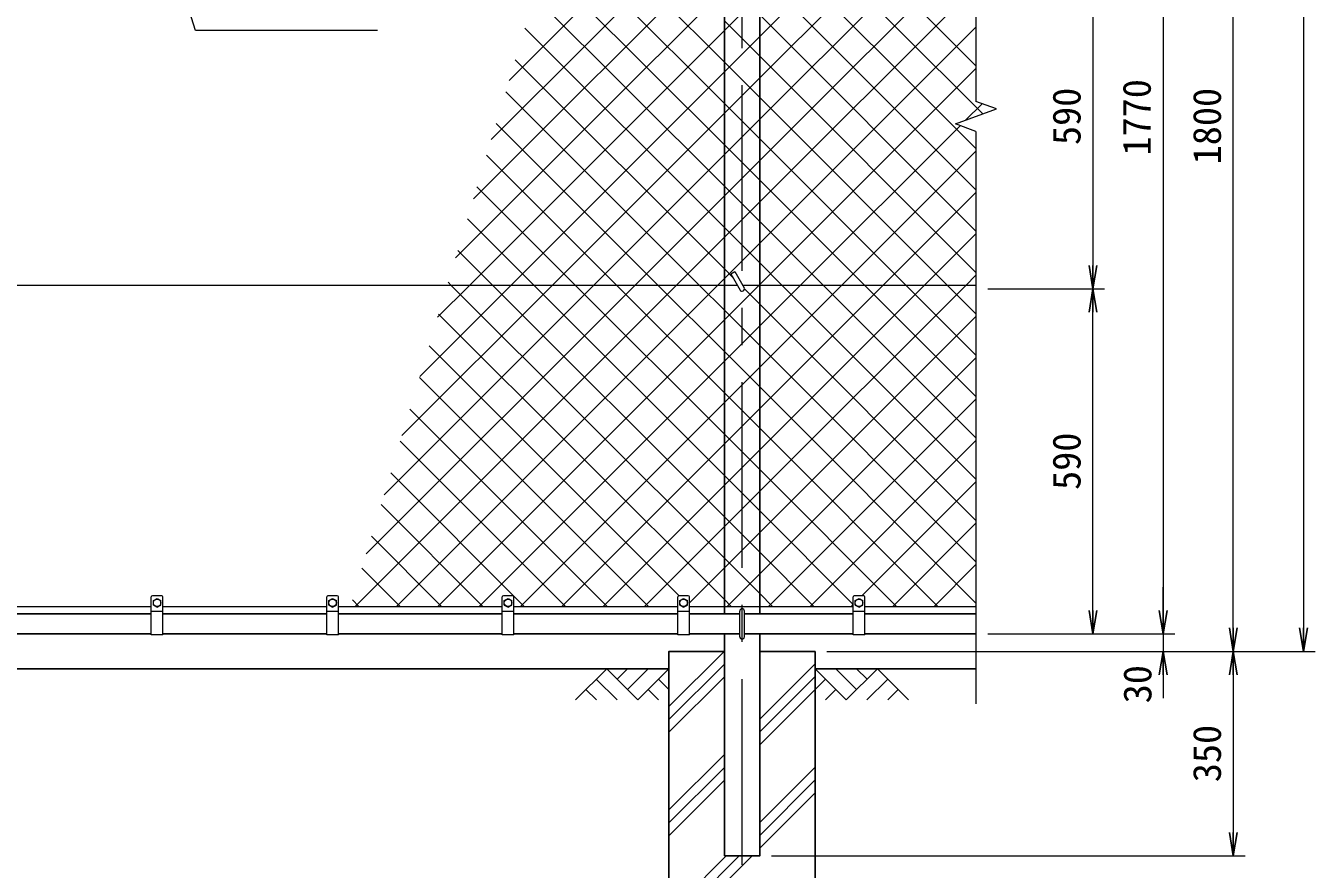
# Model space of a CAD drawing. Units: millimetres, scale not verified. Extents: x -4200 to 4200, y -2970 to 2970.
# Drawn here: x -2609 to -405, y -912 to 530 of the extents above; entities that cross this region are included whole.
import ezdxf
from ezdxf.enums import TextEntityAlignment as Align

# ---------------------------------------------------------------- set-up
doc = ezdxf.new("R2010")
doc.units = ezdxf.units.MM
doc.header["$LTSCALE"] = 10
doc.linetypes.add('USER1', pattern=[50.8, 31.75, -6.35, 6.35, -6.35])
for name, color, linetype, lineweight in [('0-0_D-STR1', 1, 'Continuous', 25), ('0-1_D-STR3', 3, 'Continuous', 13), ('0-2_D-BMK', 2, 'USER1', 13), ('0-3_D-STR-DIM', 7, 'Continuous', 13), ('0-6_D-STR4', 7, 'Continuous', 25), ('0-7_D-BGD', 7, 'Continuous', 25), ('0-8_D-DCR-HCH', 7, 'Continuous', 13), ('0-9_D-STR-TXT', 7, 'Continuous', 13), ('0-B_D-STR2', 7, 'Continuous', 13)]:
    doc.layers.add(name, color=color, linetype=linetype, lineweight=lineweight)
doc.layers.add('0-4_0', color=7, linetype='Continuous')
doc.styles.add('ＭＳ ゴシック', font='')
doc.styles.get('ＭＳ ゴシック').set_extended_font_data('MS Gothic')

# ---------------------------------------------------------------- blocks, each defined once
blk = doc.blocks.new('_Open')
at = {"layer": '0-4_0'}
blk.add_line((-10, 1.667), (0, 0), dxfattribs=at)
blk.add_lwpolyline([(-10, -1.667), (0, 0), (-10, 0)], dxfattribs=at)

msp = doc.modelspace()

# ---------------------------------------------------------------- linework, layer by layer
at = {"layer": '0-0_D-STR1'}
for p, q in [((-1414.9, 1226.23), (-1414.9, -475.77)), ((-1354.4, -475.77), (-1354.4, 1226.23)), ((-2394.65, -475.77), (-2674.65, -475.77)), ((-2094.65, -475.77), (-2374.65, -475.77)), ((-1794.65, -475.77), (-2074.65, -475.77)), ((-1494.65, -475.77), (-1774.65, -475.77)), ((-1388.65, -475.77), (-1474.65, -475.77)), ((-1194.65, -475.77), (-1380.65, -475.77)), ((-984.65, -475.77), (-1174.65, -475.77)), ((-2394.65, -509.77), (-2674.65, -509.77)), ((-2094.65, -509.77), (-2374.65, -509.77)), ((-1794.65, -509.77), (-2074.65, -509.77)), ((-1494.65, -509.77), (-1774.65, -509.77)), ((-1388.65, -509.77), (-1474.65, -509.77)), ((-1414.9, -509.77), (-1414.9, -889.77)), ((-1194.65, -509.77), (-1380.65, -509.77)), ((-984.65, -509.77), (-1174.65, -509.77))]:
    msp.add_line(p, q, dxfattribs=at)
msp.add_lwpolyline([(-1414.9, -889.77), (-1354.4, -889.77), (-1354.4, -509.77)], dxfattribs=at)
at = {"layer": '0-1_D-STR3'}
for p, q in [((-1404.05, 105.82), (-1397.12, 109.82)), ((-1404.05, 105.82), (-1388.12, 78.23)), ((-1397.12, 109.82), (-1381.19, 82.23)), ((-1392.74, 86.23), (-3383.5, 86.23)), ((-984.65, 86.23), (-1383.5, 86.23)), ((-2674.65, -462.77), (-2394.65, -462.77)), ((-2394.65, -511.77), (-2394.65, -446.77)), ((-2376.65, -444.77), (-2392.65, -444.77)), ((-2391.15, -460.52), (-2391.15, -453.03)), ((-2391.15, -460.52), (-2384.65, -464.27)), ((-2384.65, -464.27), (-2378.15, -460.52)), ((-2378.15, -460.52), (-2378.15, -453.03)), ((-2374.65, -511.77), (-2374.65, -446.77)), ((-2374.65, -462.77), (-2094.65, -462.77)), ((-2094.65, -511.77), (-2094.65, -446.77)), ((-2076.65, -444.77), (-2092.65, -444.77)), ((-2091.15, -460.52), (-2091.15, -453.03)), ((-2091.15, -460.52), (-2084.65, -464.27)), ((-2084.65, -464.27), (-2078.15, -460.52)), ((-2078.15, -460.52), (-2078.15, -453.03)), ((-2074.65, -511.77), (-2074.65, -446.77)), ((-2074.65, -462.77), (-1794.65, -462.77)), ((-1794.65, -511.77), (-1794.65, -446.77)), ((-1776.65, -444.77), (-1792.65, -444.77)), ((-1791.15, -460.52), (-1791.15, -453.03)), ((-1791.15, -460.52), (-1784.65, -464.27)), ((-1784.65, -464.27), (-1778.15, -460.52)), ((-1778.15, -460.52), (-1778.15, -453.03)), ((-1774.65, -511.77), (-1774.65, -446.77)), ((-1774.65, -462.77), (-1494.65, -462.77)), ((-1494.65, -511.77), (-1494.65, -446.77)), ((-1476.65, -444.77), (-1492.65, -444.77)), ((-1491.15, -460.52), (-1491.15, -453.03)), ((-1491.15, -460.52), (-1484.65, -464.27)), ((-1484.65, -464.27), (-1478.15, -460.52)), ((-1478.15, -460.52), (-1478.15, -453.03)), ((-1474.65, -511.77), (-1474.65, -446.77)), ((-1474.65, -462.77), (-1194.65, -462.77)), ((-1194.65, -511.77), (-1194.65, -446.77)), ((-1176.65, -444.77), (-1192.65, -444.77)), ((-1191.15, -460.52), (-1191.15, -453.03)), ((-1191.15, -460.52), (-1184.65, -464.27)), ((-1184.65, -464.27), (-1178.15, -460.52)), ((-1178.15, -460.52), (-1178.15, -453.03)), ((-1174.65, -511.77), (-1174.65, -446.77)), ((-1174.65, -462.77), (-984.65, -462.77)), ((-2374.65, -471.77), (-2394.65, -471.77)), ((-2074.65, -471.77), (-2094.65, -471.77)), ((-1774.65, -471.77), (-1794.65, -471.77)), ((-1474.65, -471.77), (-1494.65, -471.77)), ((-1388.65, -514.77), (-1388.65, -470.77)), ((-1380.65, -514.77), (-1380.65, -470.77)), ((-1174.65, -471.77), (-1194.65, -471.77)), ((-2374.65, -511.77), (-2394.65, -511.77)), ((-2074.65, -511.77), (-2094.65, -511.77)), ((-1774.65, -511.77), (-1794.65, -511.77)), ((-1474.65, -511.77), (-1494.65, -511.77)), ((-1174.65, -511.77), (-1194.65, -511.77))]:
    msp.add_line(p, q, dxfattribs=at)
for points in [[(-2391.15, -453.03), (-2384.65, -449.27), (-2378.15, -453.03)], [(-2091.15, -453.03), (-2084.65, -449.27), (-2078.15, -453.03)], [(-1791.15, -453.03), (-1784.65, -449.27), (-1778.15, -453.03)], [(-1491.15, -453.03), (-1484.65, -449.27), (-1478.15, -453.03)], [(-1191.15, -453.03), (-1184.65, -449.27), (-1178.15, -453.03)]]:
    msp.add_lwpolyline(points, dxfattribs=at)
for centre in [(-2384.65, -456.77), (-2084.65, -456.77), (-1784.65, -456.77), (-1484.65, -456.77), (-1184.65, -456.77)]:
    msp.add_circle(centre, 6.49, dxfattribs=at)
for centre, radius, start, end in [((-1384.65, 80.23), 4, 210, 30), ((-2392.65, -446.77), 2, 90, 180), ((-2376.65, -446.77), 2, 0, 90), ((-2092.65, -446.77), 2, 90, 180), ((-2076.65, -446.77), 2, 0, 90), ((-1792.65, -446.77), 2, 90, 180), ((-1776.65, -446.77), 2, 0, 90), ((-1492.65, -446.77), 2, 90, 180), ((-1476.65, -446.77), 2, 0, 90), ((-1192.65, -446.77), 2, 90, 180), ((-1176.65, -446.77), 2, 0, 90), ((-1384.65, -470.77), 4, 0, 180), ((-1384.65, -514.77), 4, 180, 0)]:
    msp.add_arc(centre, radius, start, end, dxfattribs=at)
at = {"layer": '0-2_D-BMK'}
msp.add_line((-1384.65, -904.77), (-1384.65, 1745.23), dxfattribs=at)
at = {"layer": '0-3_D-STR-DIM'}
for p, q in [((-984.65, 1765.23), (-984.65, 400.88)), ((-424.65, 1690.23), (-424.65, -499.77)), ((-664.65, 1220.23), (-664.65, -469.77)), ((-544.65, -499.77), (-544.65, 1220.23)), ((-784.65, 630.23), (-784.65, 120.23)), ((-949.42, 388.05), (-984.65, 400.88)), ((-1019.89, 362.4), (-949.42, 388.05)), ((-984.65, 349.58), (-1019.89, 362.4)), ((-984.65, 349.58), (-984.65, -629.77)), ((-964.65, 80.23), (-764.65, 80.23)), ((-964.65, 80.23), (-764.65, 80.23)), ((-784.65, -469.77), (-784.65, 40.23)), ((-664.65, -469.77), (-664.65, -429.77)), ((-964.65, -509.77), (-644.65, -509.77)), ((-964.65, -509.77), (-644.65, -509.77)), ((-964.65, -509.77), (-764.65, -509.77)), ((-664.65, -509.77), (-664.65, -539.77)), ((-1239.65, -539.77), (-644.65, -539.77)), ((-1239.65, -539.77), (-404.65, -539.77)), ((-1239.65, -539.77), (-524.65, -539.77)), ((-1239.65, -539.77), (-524.65, -539.77)), ((-664.65, -579.77), (-664.65, -619.77)), ((-544.65, -579.77), (-544.65, -849.77)), ((-1334.4, -889.77), (-524.65, -889.77))]:
    msp.add_line(p, q, dxfattribs=at)
at = {"layer": '0-6_D-STR4'}
msp.add_line((-1259.65, -539.77), (-1354.4, -539.77), dxfattribs=at)
msp.add_lwpolyline([(-1414.9, -539.77), (-1509.65, -539.77), (-1509.65, -989.77), (-1259.65, -989.77), (-1259.65, -539.77)], dxfattribs=at)
at = {"layer": '0-7_D-BGD'}
for p, q in [((-1509.65, -569.77), (-3259.65, -569.77)), ((-984.65, -569.77), (-1259.65, -569.77))]:
    msp.add_line(p, q, dxfattribs=at)
at = {"layer": '0-8_D-DCR-HCH'}
for p, q in [((-1509.65, -634.11), (-1415.32, -539.77)), ((-1616.08, -569.77), (-1669.29, -622.99)), ((-1616.08, -569.77), (-1562.87, -622.99)), ((-1598.34, -587.51), (-1580.6, -569.77)), ((-1580.6, -605.25), (-1545.13, -569.77)), ((-1562.87, -622.99), (-1509.65, -569.77)), ((-1509.65, -656.2), (-1414.9, -561.45)), ((-1354.4, -655.63), (-1259.65, -560.88)), ((-1206.44, -622.99), (-1259.65, -569.77)), ((-1188.7, -605.25), (-1224.18, -569.77)), ((-1153.23, -569.77), (-1206.44, -622.99)), ((-1170.87, -587.6), (-1188.7, -569.77)), ((-1153.23, -569.77), (-1100.02, -622.99)), ((-1633.82, -587.51), (-1598.18, -622.99)), ((-1527.39, -587.51), (-1509.65, -605.17)), ((-1509.65, -678.3), (-1414.9, -583.55)), ((-1354.4, -677.73), (-1259.65, -582.98)), ((-1241.92, -587.51), (-1259.65, -605.17)), ((-1135.49, -587.51), (-1171.13, -622.99)), ((-1651.55, -605.25), (-1633.73, -622.99)), ((-1545.13, -605.25), (-1527.31, -622.99)), ((-1354.4, -699.83), (-1259.65, -605.08)), ((-1224.18, -605.25), (-1242, -622.99)), ((-1117.76, -605.25), (-1135.57, -622.99)), ((-1509.65, -810.88), (-1414.9, -716.13)), ((-1509.65, -832.98), (-1414.9, -738.23)), ((-1354.4, -832.41), (-1259.65, -737.66)), ((-1509.65, -855.08), (-1414.9, -760.33)), ((-1354.4, -854.51), (-1259.65, -759.76)), ((-1354.4, -876.6), (-1259.65, -781.85)), ((-1509.65, -987.66), (-1411.77, -889.77)), ((-1489.67, -989.77), (-1389.67, -889.77)), ((-1467.57, -989.77), (-1367.57, -889.77))]:
    msp.add_line(p, q, dxfattribs=at)
at = {"layer": '0-9_D-STR-TXT'}
msp.add_lwpolyline([(-2007.7, 522.6), (-2319.03, 522.6), (-2367.13, 674.32)], dxfattribs=at)
at = {"layer": '0-B_D-STR2'}
for p, q in [((-1782.95, 436.91), (-1543.63, 676.23)), ((-1414.9, 397.28), (-1693.85, 676.23)), ((-1414.9, 467.99), (-1623.14, 676.23)), ((-1354.4, 511.9), (-1190.08, 676.23)), ((-1354.4, 441.19), (-1119.37, 676.23)), ((-1354.4, 370.48), (-1048.65, 676.23)), ((-984.65, 462), (-1198.88, 676.23)), ((-1414.9, 326.57), (-1723.24, 634.9)), ((-1354.4, 229.06), (-984.65, 598.81)), ((-1414.9, 255.86), (-1739.62, 580.57)), ((-1414.9, 522.11), (-1354.4, 582.61)), ((-1354.4, 478.2), (-1414.9, 538.7)), ((-984.65, 179.16), (-1354.4, 548.91)), ((-1850.79, 86.23), (-1414.9, 522.11)), ((-1414.9, 185.15), (-1756, 526.25)), ((-1414.9, 451.4), (-1354.4, 511.9)), ((-1354.4, 158.34), (-984.65, 528.09)), ((-1354.4, 407.49), (-1414.9, 467.99)), ((-984.65, 108.45), (-1354.4, 478.2)), ((-1780.08, 86.23), (-1414.9, 451.4)), ((-1414.9, 380.69), (-1354.4, 441.19)), ((-1457.4, 86.23), (-1788.77, 417.59)), ((-1354.4, 336.78), (-1414.9, 397.28)), ((-1033.14, 86.23), (-1354.4, 407.49)), ((-1002.65, 368.68), (-974.24, 397.09)), ((-1709.37, 86.23), (-1414.9, 380.69)), ((-1528.11, 86.23), (-1805.16, 363.27)), ((-1414.9, 309.98), (-1354.4, 370.48)), ((-1103.85, 86.23), (-1354.4, 336.78)), ((-1598.83, 86.23), (-1821.54, 308.94)), ((-1638.65, 86.23), (-1414.9, 309.98)), ((-1354.4, 266.07), (-1414.9, 326.57)), ((-1214.39, 86.23), (-984.65, 315.96)), ((-1174.56, 86.23), (-1354.4, 266.07)), ((-1669.54, 86.23), (-1837.92, 254.61)), ((-1354.4, 195.36), (-1414.9, 255.86)), ((-1143.68, 86.23), (-984.65, 245.25)), ((-1414.9, 168.56), (-1354.4, 229.06)), ((-1354.4, 124.65), (-1414.9, 185.15)), ((-1245.27, 86.23), (-1354.4, 195.36)), ((-1497.23, 86.23), (-1414.9, 168.56)), ((-1414.9, 97.84), (-1354.4, 158.34)), ((-1072.97, 86.23), (-984.65, 174.54)), ((-1810.96, 86.23), (-1870.69, 145.96)), ((-1315.98, 86.23), (-1354.4, 124.65)), ((-1881.67, 86.23), (-1887.07, 91.63)), ((-1426.52, 86.23), (-1414.9, 97.84)), ((-1002.26, 86.23), (-984.65, 103.83)), ((-2046.23, -462.77), (-1497.23, 86.23)), ((-1996.67, -271.79), (-1638.65, 86.23)), ((-1975.52, -462.77), (-1426.52, 86.23)), ((-1966.14, -170.55), (-1709.37, 86.23)), ((-1935.61, -69.31), (-1780.08, 86.23)), ((-1905.08, 31.94), (-1850.79, 86.23)), ((-1414.9, -380.54), (-1881.67, 86.23)), ((-1414.9, -309.83), (-1810.96, 86.23)), ((-1414.9, -168.41), (-1669.54, 86.23)), ((-1414.9, -97.69), (-1598.83, 86.23)), ((-1414.9, -26.98), (-1528.11, 86.23)), ((-1414.9, 43.73), (-1457.4, 86.23)), ((-1354.4, -53.79), (-1214.39, 86.23)), ((-1354.4, -124.5), (-1143.68, 86.23)), ((-1354.4, -195.21), (-1072.97, 86.23)), ((-1354.4, -265.92), (-1002.26, 86.23)), ((-984.65, -245.1), (-1315.98, 86.23)), ((-984.65, -174.39), (-1245.27, 86.23)), ((-984.65, -103.68), (-1174.56, 86.23)), ((-984.65, -32.97), (-1103.85, 86.23)), ((-984.65, 37.74), (-1033.14, 86.23)), ((-1354.4, -16.77), (-1414.9, 43.73)), ((-1492.09, -444.77), (-1919.84, -17.02)), ((-984.65, -386.52), (-1354.4, -16.77)), ((-1354.4, -87.48), (-1414.9, -26.98)), ((-1414.9, -114.29), (-1354.4, -53.79)), ((-1544.8, -462.77), (-1936.22, -71.35)), ((-984.65, -457.23), (-1354.4, -87.48)), ((-1354.4, -158.19), (-1414.9, -97.69)), ((-1339.13, -462.77), (-984.65, -108.3)), ((-1615.51, -462.77), (-1952.61, -125.68)), ((-1763.39, -462.77), (-1414.9, -114.29)), ((-1414.9, -185), (-1354.4, -124.5)), ((-1354.4, -228.91), (-1414.9, -168.41)), ((-1049.83, -462.77), (-1354.4, -158.19)), ((-1686.22, -462.77), (-1968.99, -180)), ((-1692.68, -462.77), (-1414.9, -185)), ((-1414.9, -255.71), (-1354.4, -195.21)), ((-1268.42, -462.77), (-984.65, -179.01)), ((-1756.93, -462.77), (-1985.38, -234.33)), ((-1120.54, -462.77), (-1354.4, -228.91)), ((-1621.97, -462.77), (-1414.9, -255.71)), ((-1179.7, -444.77), (-984.65, -249.72)), ((-1414.9, -326.42), (-1354.4, -265.92)), ((-1827.64, -462.77), (-2001.76, -288.66)), ((-1551.26, -462.77), (-1414.9, -326.42)), ((-1354.4, -370.33), (-1414.9, -309.83)), ((-1126.99, -462.77), (-984.65, -320.43)), ((-1898.35, -462.77), (-2018.14, -342.98)), ((-1261.96, -462.77), (-1354.4, -370.33)), ((-1354.4, -441.04), (-1414.9, -380.54)), ((-1056.28, -462.77), (-984.65, -391.14)), ((-1969.06, -462.77), (-2034.53, -397.31)), ((-2039.77, -462.77), (-2050.91, -451.64)), ((-1474.09, -462.77), (-1474.65, -462.21)), ((-1332.67, -462.77), (-1354.4, -441.04)), ((-1197.7, -462.77), (-1194.65, -459.72)), ((-985.57, -462.77), (-984.65, -461.85))]:
    msp.add_line(p, q, dxfattribs=at)
for points in [[(-1813.48, 335.67), (-1472.92, 676.23), (-1414.9, 734.24), (-1354.4, 794.74), (-984.65, 1164.49)], [(-1874.54, 133.18), (-1414.9, 592.82), (-1354.4, 653.32), (-1331.5, 676.23), (-984.65, 1023.07)], [(-972.87, 379.51), (-1269.59, 676.23), (-1354.4, 761.04), (-1414.9, 821.54), (-1608.55, 1015.19)], [(-984.65, 320.58), (-1340.3, 676.23), (-1354.4, 690.33), (-1414.9, 750.83), (-1624.93, 960.86)], [(-984.65, 249.87), (-1354.4, 619.62), (-1411.01, 676.23), (-1414.9, 680.12), (-1641.32, 906.54)], [(-2027.21, -373.04), (-1567.94, 86.23), (-1414.9, 239.27), (-1354.4, 299.77), (-984.65, 669.52)], [(-1844.01, 234.42), (-1414.9, 663.53), (-1402.21, 676.23), (-1396.2, 682.23)], [(-1400.99, 100.53), (-1414.9, 114.44), (-1772.39, 471.92)], [(-1904.81, -462.77), (-1414.9, 27.13), (-1355.81, 86.23), (-1354.4, 87.63), (-984.65, 457.38)], [(-1834.1, -462.77), (-1414.9, -43.58), (-1354.4, 16.92), (-1285.1, 86.23), (-1011.85, 359.47)], [(-1194.65, -459.37), (-1354.4, -299.62), (-1414.9, -239.12), (-1740.25, 86.23), (-1854.31, 200.29)], [(-984.65, -315.81), (-1354.4, 53.94), (-1380.66, 80.19)], [(-1403.38, -462.77), (-1414.9, -451.25), (-1903.46, 37.3)], [(-1474.65, -456.88), (-1414.9, -397.13), (-1354.4, -336.63), (-984.65, 33.12)], [(-1409.84, -462.77), (-1354.4, -407.34), (-984.65, -37.59)]]:
    msp.add_lwpolyline(points, dxfattribs=at)

# ---------------------------------------------------------------- block references
at = {"layer": '0-3_D-STR-DIM', "xscale": 4, "yscale": 4}
for p, rotation in [((-784.65, 80.23), 270), ((-784.65, 80.23), 90), ((-784.65, -509.77), 270), ((-664.65, -509.77), 270), ((-664.65, -509.77), 270), ((-544.65, -539.77), 270), ((-424.65, -539.77), 270), ((-664.65, -539.77), 90), ((-544.65, -539.77), 90), ((-544.65, -889.77), 270)]:
    msp.add_blockref('_Open', p, dxfattribs=dict(at, rotation=rotation))

# ---------------------------------------------------------------- texts
at = {"layer": '0-3_D-STR-DIM', "style": 'ＭＳ ゴシック'}
for s, p in [('590', (-791.4, 326.35)), ('1770', (-671.4, 308.33)), ('1800', (-551.4, 293.33)), ('590', (-791.4, -263.65)), ('30', (-670.26, -628.66)), ('350', (-551.4, -763.65))]:
    msp.add_text(s, height=48.09, rotation=90, dxfattribs=at).set_placement(p, align=Align.BOTTOM_LEFT)

doc.saveas('drawing.dxf')
